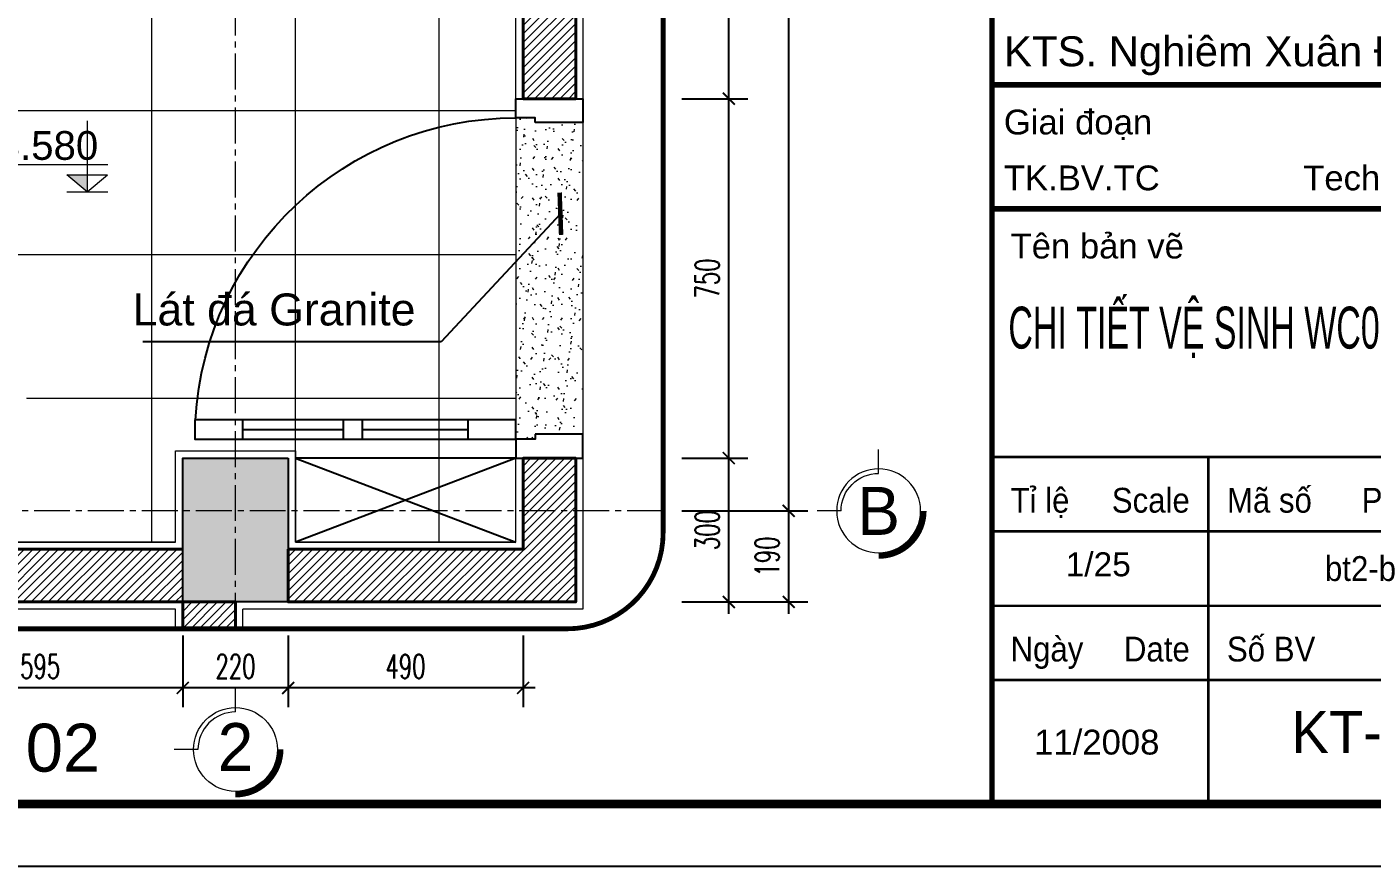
# Model space of a CAD drawing. Header units: millimetres. Extents: x -229618 to 2906, y -178063 to 96806.
# Drawn here: x -119218 to -116412, y -56426 to -54675 of the extents above; entities that cross this region are included whole.
import ezdxf
from ezdxf.enums import TextEntityAlignment as Align

# ---------------------------------------------------------------- set-up
doc = ezdxf.new("R2010")
doc.units = ezdxf.units.MM
doc.header["$LTSCALE"] = 200
doc.header["$MEASUREMENT"] = 0
doc.set_wipeout_variables(frame=1)
doc.header["$PDMODE"] = 3
doc.header["$PDSIZE"] = 50
doc.linetypes.add('CENTER2', pattern=[1.125, 0.75, -0.125, 0.125, -0.125])
doc.linetypes.add('DASHED2', pattern=[0.375, 0.25, -0.125])
doc.layers.get('0').update_dxf_attribs({"color": 95, "linetype": 'CONTINUOUS'})
doc.layers.get('DEFPOINTS').update_dxf_attribs({"linetype": 'CONTINUOUS'})
for name, color, linetype, lineweight in [('cat', 1, 'CONTINUOUS', 40), ('hatch', 250, 'CONTINUOUS', 5), ('khuat', 8, 'DASHED2', 15), ('thay', 7, 'CONTINUOUS', 18), ('tim', 18, 'CENTER2', 9)]:
    doc.layers.add(name, color=color, linetype=linetype, lineweight=lineweight)
for name, color, linetype in [('COT', 2, 'CONTINUOUS'), ('CUA', 145, 'CONTINUOUS'), ('DIM', 251, 'CONTINUOUS'), ('KHUNGTEN', 7, 'CONTINUOUS'), ('NOITHAT', 99, 'CONTINUOUS'), ('TEXT', 33, 'CONTINUOUS')]:
    doc.layers.add(name, color=color, linetype=linetype)
doc.layers.add('in', color=203, linetype='CONTINUOUS', lineweight=5, plot=False)
doc.styles.add('Aria H iso', font='Vharial_0.ttf')
doc.styles.add('Arial iso', font='vnarial_0.ttf')
doc.styles.add('Arial N  iso', font='vnarialn_0.ttf')
doc.styles.add('dam', font='Vhavanb_0.ttf', dxfattribs={"width": 0.9, "height": 450})
doc.styles.add('Scale', font='vnsimli.shx', dxfattribs={"width": 0.65, "bigfont": 'bigfont.shx'})
doc.styles.add('TEXT1', font='Vhavan_0.ttf', dxfattribs={"height": 200})
doc.dimstyles.new('Scale', dxfattribs={"dimscale": 75, "dimtxt": 2, "dimasz": 1, "dimexe": 1.6, "dimexo": 0, "dimgap": 0.8, "dimtad": 1, "dimdec": 0, "dimzin": 0, "dimdsep": 46, "dimtxsty": 'Scale', "dimblk": 'ARCHTICK', "dimcen": 0.1, "dimdle": 1, "dimclrd": 256, "dimclre": 256, "dimclrt": 3, "dimadec": 0, "dimazin": 0, "dimtfac": 1, "dimtdec": 0, "dimtix": 1, "dimtmove": 2, "dimatfit": 3, "dimldrblk": 'ARCHTICK', "dimfxl": 0, "dimtolj": 1, "dimtzin": 0, "dimarcsym": 0})

# ---------------------------------------------------------------- blocks, each defined once
blk = doc.blocks.new('19')
blk.add_wipeout([(223.1, -11.6), (0, 0), (-223.1, -11.6), (-259.1, -59.7), (-285.2, -112.6), (-293.4, -141.6), (-296.2, -200), (-285.5, -259.5), (-263.1, -313.7), (-228, -364.4), (-185.2, -404.4), (-131.9, -436.1), (-76.5, -455.6), (-29.7, -462.1), (29.7, -462.1), (76.5, -455.6), (131.9, -436.1), (185.2, -404.4), (228, -364.4), (263.1, -313.7), (285.5, -259.5), (296.2, -200), (293.4, -141.6), (285.2, -112.6), (259.1, -59.7)]).dxf.layer = 'NOITHAT'
at = {"layer": 'NOITHAT'}
for points in [[(-110.8, -16.9, 0.22408), (-226.4, -141.7), (-226.4, -141.7, 0.48736), (-57.5, -429.2), (-57.5, -429.2, 0.077162), (57.5, -429.2)], [(57.5, -429.2, 0.48736), (226.4, -141.7), (226.4, -141.7, 0.22408), (110.8, -16.9), (110.8, -16.9, 0.033682), (-110.8, -16.9)], [(-12, -194.5), (-14, -182.5), (-14, -182.5, -0.090943), (-16, -176.1), (-16, -176.1), (-22, -134.5), (-27, -101.4), (-30.2, -70), (-30.2, -70, -0.413838), (0, -40.5), (0, -40.5, -0.413838), (30.2, -70), (30.2, -70), (27, -101.4), (22, -134.5), (16, -176.1), (16, -176.1, -0.090943), (14, -182.5), (14, -182.5), (12, -194.5)], [(12, -194.5), (11, -202), (11, -202, -0.409667), (0, -212), (0, -212, -0.409667), (-11, -202), (-11, -202), (-12, -194.5)], [(-12, -194.5, 0.146126), (-9.3, -200.5)]]:
    blk.add_lwpolyline(points, format="xyb", dxfattribs=at)
at = {"layer": 'NOITHAT', "color": 251}
for points in [[(27, -101.4, 0.462811), (0, -70.4), (0, -70.4, 0.462811), (-27, -101.4)], [(-22.4, -131.9, 0.054743), (-202.5, -148.5), (-202.5, -148.5, 0.145929), (-235.1, -168.8)], [(202.5, -148.5, 0.054743), (22.4, -131.9)], [(-19.9, -149.3, 0.636237), (-8, -208.8)], [(-18.3, -160.1, 0.482438), (-11.6, -197.8)], [(8, -208.8, 0.636237), (19.9, -149.3)], [(11.6, -197.8, 0.482438), (18.3, -160.1)], [(235.1, -168.8, 0.145929), (202.5, -148.5)], [(-14, -182.5, 0.245866), (0, -192.2), (0, -192.2, 0.245866), (14, -182.5)], [(-9.3, -200.5, 0.230616), (0, -204.5), (0, -204.5, 0.389882), (12, -194.5)]]:
    blk.add_lwpolyline(points, format="xyb", dxfattribs=at)
blk.add_lwpolyline([(0, -78.4), (0, -78.4, 0.414214), (-22, -99.4), (-12, -173.1), (-12, -173.1, 0.389882), (0, -183.2), (0, -183.2, 0.389882), (12, -173.1), (12, -173.1), (22, -99.4), (22, -99.4, 0.414214)], format="xyb", close=True, dxfattribs=at)
for points in [[(-38.4, -176.3), (-16, -176.3)], [(16, -176.3), (38.4, -176.3)], [(0, -214.6), (0, -212)]]:
    blk.add_lwpolyline(points, dxfattribs=at)
for centre, radius in [((0, -55.9), 14.3), ((0, -55.9), 8.91), ((0, -112.5), 19), ((0, -112.5), 12)]:
    blk.add_circle(centre, radius, dxfattribs=at)
blk = doc.blocks.new('*U788')
at = {"layer": 'CUA'}
for p, q in [((-690, -460), (-690, -240)), ((-690, -710), (-690, -500))]:
    blk.add_line(p, q, dxfattribs=at)
for points in [[(-700, -100), (-710, -100), (-710, -140), (-750, -140), (-750, 0), (-700, 0)], [(-50, -100), (-40, -100), (-40, -140), (0, -140), (0, 0), (-50, 0)], [(-670, -810), (-710, -810), (-710, -140), (-670, -140)], [(-670, -240), (-710, -240), (-710, -140), (-670, -140)], [(-670, -500), (-710, -500), (-710, -460), (-670, -460)], [(-670, -810), (-710, -810), (-710, -710), (-670, -710)]]:
    blk.add_lwpolyline(points, close=True, dxfattribs=at)
blk.add_arc((-709.8, -140.1), 669.8, 273.4084, 0.006, dxfattribs=at)
blk = doc.blocks.new('cao do')
at = {"layer": 'thay'}
for p, q in [((0, 444.6), (0, 0)), ((798.2, 170.2), (-128.3, 170.2)), ((0, 0), (-127.9, 106.1)), ((127.9, 106.1), (-127.9, 106.1)), ((0, 0), (127.9, 106.1))]:
    blk.add_line(p, q, dxfattribs=at)
at = {"layer": 'thay', "ltscale": 600}
blk.add_line((128.3, 0), (-128.3, 0), dxfattribs=at)
at = {"layer": 'thay', "color": 150, "ltscale": 600}
blk.add_solid([(0, 0), (0, 106.1), (127.9, 106.1)], dxfattribs=at)
at = {"layer": 'TEXT', "style": 'Arial N  iso'}
blk.add_attdef('%%P0.000', text='', height=200, dxfattribs=at).set_placement((69.5, 290), align=Align.MIDDLE_LEFT)
blk = doc.blocks.new('_ArchTick')
at = {"color": 0, "linetype": 'ByBlock', "const_width": 0.15}
blk.add_lwpolyline([(-0.5, -0.5), (0.5, 0.5)], dxfattribs=at)
blk = doc.blocks.new('*D1043')
at = {"layer": 'DEFPOINTS', "color": 0, "linetype": 'Continuous'}
for p in [(-118673.1, -55944.5), (-118183.1, -55944.5), (-118673.1, -56053.9)]:
    blk.add_point(p, dxfattribs=at)
at = {"layer": 'DIM', "linetype": 'Continuous', "lineweight": -2}
for p, q in [((-118673.1, -55944.5), (-118673.1, -56093.9)), ((-118183.1, -55944.5), (-118183.1, -56093.9)), ((-118158.1, -56053.9), (-118698.1, -56053.9))]:
    blk.add_line(p, q, dxfattribs=at)
at = {"layer": 'DIM', "linetype": 'Continuous', "lineweight": -2, "xscale": 25, "yscale": 25, "zscale": 25, "rotation": 180}
blk.add_blockref('_ArchTick', (-118673.1, -56053.9), dxfattribs=at)
at = {"layer": 'DIM', "linetype": 'Continuous', "lineweight": -2, "xscale": 25, "yscale": 25, "zscale": 25}
blk.add_blockref('_ArchTick', (-118183.1, -56053.9), dxfattribs=at)
at = {"layer": 'DIM', "color": 3, "linetype": 'Continuous', "insert": (-118428.1, -56008.9), "char_height": 50, "attachment_point": 5, "style": 'Scale'}
blk.add_mtext('\\A1;490', dxfattribs=at)
blk = doc.blocks.new('*D1044')
at = {"layer": 'DEFPOINTS', "color": 0, "linetype": 'Continuous'}
for p in [(-119488.1, -55944.5), (-118893.1, -55944.5), (-119488.1, -56053.9)]:
    blk.add_point(p, dxfattribs=at)
at = {"layer": 'DIM', "linetype": 'Continuous', "lineweight": -2}
for p, q in [((-119488.1, -55944.5), (-119488.1, -56093.9)), ((-118893.1, -55944.5), (-118893.1, -56093.9)), ((-118868.1, -56053.9), (-119513.1, -56053.9))]:
    blk.add_line(p, q, dxfattribs=at)
at = {"layer": 'DIM', "linetype": 'Continuous', "lineweight": -2, "xscale": 25, "yscale": 25, "zscale": 25, "rotation": 180}
blk.add_blockref('_ArchTick', (-119488.1, -56053.9), dxfattribs=at)
at = {"layer": 'DIM', "linetype": 'Continuous', "lineweight": -2, "xscale": 25, "yscale": 25, "zscale": 25}
blk.add_blockref('_ArchTick', (-118893.1, -56053.9), dxfattribs=at)
at = {"layer": 'DIM', "color": 3, "linetype": 'Continuous', "insert": (-119190.6, -56008.9), "char_height": 50, "attachment_point": 5, "style": 'Scale'}
blk.add_mtext('\\A1;595', dxfattribs=at)
blk = doc.blocks.new('*D1049')
at = {"layer": 'DEFPOINTS', "color": 0, "linetype": 'Continuous'}
for p in [(-117851.9, -54824.5), (-117753.9, -54824.5), (-117851.9, -55574.5)]:
    blk.add_point(p, dxfattribs=at)
at = {"layer": 'DIM', "linetype": 'Continuous', "lineweight": -2}
for p, q in [((-117753.9, -55599.5), (-117753.9, -54799.5)), ((-117851.9, -54824.5), (-117713.9, -54824.5)), ((-117851.9, -55574.5), (-117713.9, -55574.5))]:
    blk.add_line(p, q, dxfattribs=at)
at = {"layer": 'DIM', "linetype": 'Continuous', "lineweight": -2, "xscale": 25, "yscale": 25, "zscale": 25}
for p, rotation in [((-117753.9, -54824.5), 90), ((-117753.9, -55574.5), 270)]:
    blk.add_blockref('_ArchTick', p, dxfattribs=dict(at, rotation=rotation))
at = {"layer": 'DIM', "color": 3, "linetype": 'Continuous', "insert": (-117798.9, -55199.5), "char_height": 50, "attachment_point": 5, "rotation": 90, "style": 'Scale'}
blk.add_mtext('\\A1;750', dxfattribs=at)
blk = doc.blocks.new('*D1050')
at = {"layer": 'DEFPOINTS', "color": 0, "linetype": 'Continuous'}
for p in [(-117851.9, -54394.5), (-117753.9, -54394.5), (-117851.9, -54824.5)]:
    blk.add_point(p, dxfattribs=at)
at = {"layer": 'DIM', "linetype": 'Continuous', "lineweight": -2}
for p, q in [((-117753.9, -54849.5), (-117753.9, -54369.5)), ((-117851.9, -54394.5), (-117713.9, -54394.5)), ((-117851.9, -54824.5), (-117713.9, -54824.5))]:
    blk.add_line(p, q, dxfattribs=at)
at = {"layer": 'DIM', "linetype": 'Continuous', "lineweight": -2, "xscale": 25, "yscale": 25, "zscale": 25}
for p, rotation in [((-117753.9, -54394.5), 90), ((-117753.9, -54824.5), 270)]:
    blk.add_blockref('_ArchTick', p, dxfattribs=dict(at, rotation=rotation))
at = {"layer": 'DIM', "color": 3, "linetype": 'Continuous', "insert": (-117798.9, -54609.5), "char_height": 50, "attachment_point": 5, "rotation": 90, "style": 'Scale'}
blk.add_mtext('\\A1;430', dxfattribs=at)
blk = doc.blocks.new('*D1052')
at = {"layer": 'DEFPOINTS', "color": 0, "linetype": 'Continuous'}
for p in [(-117851.9, -55684.5), (-117628.9, -55684.5), (-117851.9, -55874.5)]:
    blk.add_point(p, dxfattribs=at)
at = {"layer": 'DIM', "linetype": 'Continuous', "lineweight": -2}
for p, q in [((-117628.9, -55899.5), (-117628.9, -55659.5)), ((-117851.9, -55684.5), (-117588.9, -55684.5)), ((-117851.9, -55874.5), (-117588.9, -55874.5))]:
    blk.add_line(p, q, dxfattribs=at)
at = {"layer": 'DIM', "linetype": 'Continuous', "lineweight": -2, "xscale": 25, "yscale": 25, "zscale": 25}
for p, rotation in [((-117628.9, -55684.5), 90), ((-117628.9, -55874.5), 270)]:
    blk.add_blockref('_ArchTick', p, dxfattribs=dict(at, rotation=rotation))
at = {"layer": 'DIM', "color": 3, "linetype": 'Continuous', "insert": (-117673.9, -55779.5), "char_height": 50, "attachment_point": 5, "rotation": 90, "style": 'Scale'}
blk.add_mtext('\\A1;190', dxfattribs=at)
blk = doc.blocks.new('*D1053')
at = {"layer": 'DEFPOINTS', "color": 0, "linetype": 'Continuous'}
for p in [(-117851.9, -53394.5), (-117628.9, -53394.5), (-117851.9, -55684.5)]:
    blk.add_point(p, dxfattribs=at)
at = {"layer": 'DIM', "linetype": 'Continuous', "lineweight": -2}
for p, q in [((-117628.9, -55709.5), (-117628.9, -53369.5)), ((-117851.9, -53394.5), (-117588.9, -53394.5)), ((-117851.9, -55684.5), (-117588.9, -55684.5))]:
    blk.add_line(p, q, dxfattribs=at)
at = {"layer": 'DIM', "linetype": 'Continuous', "lineweight": -2, "xscale": 25, "yscale": 25, "zscale": 25}
for p, rotation in [((-117628.9, -53394.5), 90), ((-117628.9, -55684.5), 270)]:
    blk.add_blockref('_ArchTick', p, dxfattribs=dict(at, rotation=rotation))
at = {"layer": 'DIM', "color": 3, "linetype": 'Continuous', "insert": (-117673.9, -54539.5), "char_height": 50, "attachment_point": 5, "rotation": 90, "style": 'Scale'}
blk.add_mtext('\\A1;2290', dxfattribs=at)
blk = doc.blocks.new('*D1059')
at = {"layer": 'DEFPOINTS', "color": 0, "linetype": 'Continuous'}
for p in [(-117851.9, -55574.5), (-117753.9, -55574.5), (-117851.9, -55874.5)]:
    blk.add_point(p, dxfattribs=at)
at = {"layer": 'DIM', "linetype": 'Continuous', "lineweight": -2}
for p, q in [((-117753.9, -55899.5), (-117753.9, -55549.5)), ((-117851.9, -55574.5), (-117713.9, -55574.5)), ((-117851.9, -55874.5), (-117713.9, -55874.5))]:
    blk.add_line(p, q, dxfattribs=at)
at = {"layer": 'DIM', "linetype": 'Continuous', "lineweight": -2, "xscale": 25, "yscale": 25, "zscale": 25}
for p, rotation in [((-117753.9, -55574.5), 90), ((-117753.9, -55874.5), 270)]:
    blk.add_blockref('_ArchTick', p, dxfattribs=dict(at, rotation=rotation))
at = {"layer": 'DIM', "color": 3, "linetype": 'Continuous', "insert": (-117798.9, -55724.5), "char_height": 50, "attachment_point": 5, "rotation": 90, "style": 'Scale'}
blk.add_mtext('\\A1;300', dxfattribs=at)
blk = doc.blocks.new('*U871')
at = {"layer": 'thay', "ltscale": 600}
for p, q in [((0, -200), (0, 0)), ((313, -513), (513, -513))]:
    blk.add_line(p, q, dxfattribs=at)
at = {"layer": 'thay', "ltscale": 600, "const_width": 50}
blk.add_lwpolyline([(-375, -513, 0.414214), (0, -888, 0.414214)], format="xyb", dxfattribs=at)
at = {"layer": 'thay', "ltscale": 600}
blk.add_circle((0, -513), 350, dxfattribs=at)
blk.add_arc((0, -513), 313, 0, 90, dxfattribs=at)
at = {"layer": 'TEXT', "linetype": 'Continuous', "style": 'Aria H iso'}
blk.add_attdef('A', text='', height=350, dxfattribs=at).set_placement((0, -671), align=Align.CENTER)
blk = doc.blocks.new('*D1060')
at = {"layer": 'DEFPOINTS', "color": 0, "linetype": 'Continuous'}
for p in [(-118893.1, -55944.5), (-118673.1, -55944.5), (-118893.1, -56053.9)]:
    blk.add_point(p, dxfattribs=at)
at = {"layer": 'DIM', "linetype": 'Continuous', "lineweight": -2}
for p, q in [((-118893.1, -55944.5), (-118893.1, -56093.9)), ((-118673.1, -55944.5), (-118673.1, -56093.9)), ((-118648.1, -56053.9), (-118918.1, -56053.9))]:
    blk.add_line(p, q, dxfattribs=at)
at = {"layer": 'DIM', "linetype": 'Continuous', "lineweight": -2, "xscale": 25, "yscale": 25, "zscale": 25, "rotation": 180}
blk.add_blockref('_ArchTick', (-118893.1, -56053.9), dxfattribs=at)
at = {"layer": 'DIM', "linetype": 'Continuous', "lineweight": -2, "xscale": 25, "yscale": 25, "zscale": 25}
blk.add_blockref('_ArchTick', (-118673.1, -56053.9), dxfattribs=at)
at = {"layer": 'DIM', "color": 3, "linetype": 'Continuous', "insert": (-118783.1, -56008.9), "char_height": 50, "attachment_point": 5, "style": 'Scale'}
blk.add_mtext('\\A1;220', dxfattribs=at)
blk = doc.blocks.new('KhungA3')
at = {"layer": 'DEFPOINTS', "color": 8}
blk.add_lwpolyline([(-3.74, 3.81), (416.31, 3.81), (416.31, 300.81), (-3.74, 300.81)], close=True, dxfattribs=at)
at = {"layer": 'KHUNGTEN', "color": 4}
for points, const_width in [([(7.54, 8.99), (411.13, 8.99), (411.13, 295.64), (7.54, 295.64)], 0.724), ([(365.13, 295.64), (411.13, 295.64), (411.13, 8.99), (365.13, 8.99)], 0.466)]:
    blk.add_lwpolyline(points, close=True, dxfattribs=dict(at, const_width=const_width))
at = {"layer": 'KHUNGTEN', "color": 4, "const_width": 0.466}
for points in [[(365.13, 69.01), (411.13, 69.01)], [(365.13, 58.66), (411.13, 58.66)]]:
    blk.add_lwpolyline(points, dxfattribs=at)
at = {"layer": 'KHUNGTEN', "color": 8, "const_width": 0.207}
for points in [[(365.13, 37.96), (411.13, 37.96)], [(383.19, 37.96), (383.19, 8.99)], [(365.13, 31.75), (411.13, 31.75)], [(365.13, 25.54), (411.13, 25.54)], [(365.13, 19.34), (411.13, 19.34)]]:
    blk.add_lwpolyline(points, dxfattribs=at)
at = {"layer": 'KHUNGTEN', "color": 7, "style": 'Arial iso', "width": 1}
for s, height, p in [('KTS. Nghiªm Xu©n §Þnh', 2.5, (366.14, 70.56)), ('TK.BV.TC', 2.07, (366.12, 60.21))]:
    blk.add_text(s, height=height, dxfattribs=at).set_placement(p)
at = {"layer": 'KHUNGTEN', "color": 8, "style": 'Arial iso'}
for s, width, p in [('Giai ®o¹n', 1, (366.12, 64.87)), ('Tªn b¶n vÏ', 1, (366.68, 54.52)), ('TØ lÖ', 0.9, (366.68, 33.31)), ('M· sè', 0.9, (384.74, 33.31)), ('bt2-b   ', 0.9, (392.92, 27.61)), ('Ngµy', 0.9, (366.68, 20.89)), ('Sè BV', 0.9, (384.74, 20.89))]:
    blk.add_text(s, height=2.07, dxfattribs=dict(at, width=width)).set_placement(p)
at = {"layer": 'KHUNGTEN', "color": 7, "style": 'Arial iso', "width": 1}
blk.add_text('Technical dwg', height=2.0697, dxfattribs=at).set_placement((409.58, 60.21), align=Align.RIGHT)
at = {"layer": 'KHUNGTEN', "color": 8, "style": 'Arial iso', "width": 0.9}
for s, p in [('Scale', (381.64, 33.31)), ('Pro.number', (409.58, 33.31)), ('Date', (381.64, 20.89))]:
    blk.add_text(s, height=2.07, dxfattribs=at).set_placement(p, align=Align.RIGHT)
at = {"layer": 'KHUNGTEN', "color": 7, "style": 'Arial iso'}
blk.add_text('11/2008', height=2.07, dxfattribs=at).set_placement((373.88, 14.16), align=Align.MIDDLE_CENTER)
blk = doc.blocks.new('*U406')
at = {"layer": 'thay', "ltscale": 600}
for p, q in [((313, -513), (513, -513)), ((0, -826), (0, -1026))]:
    blk.add_line(p, q, dxfattribs=at)
at = {"layer": 'thay', "ltscale": 600, "const_width": 50}
blk.add_lwpolyline([(-375, -513, -0.414214), (0, -138, -0.414214)], format="xyb", dxfattribs=at)
at = {"layer": 'thay', "ltscale": 600}
blk.add_circle((0, -513), 350, dxfattribs=at)
blk.add_arc((0, -513), 313, 270, 0, dxfattribs=at)
at = {"layer": 'TEXT', "linetype": 'Continuous', "style": 'Aria H iso'}
blk.add_attdef('A', text='', height=350, dxfattribs=at).set_placement((0, -671), align=Align.CENTER)

msp = doc.modelspace()

# ---------------------------------------------------------------- hatches: boundary and pattern name
at = {"layer": 'hatch', "linetype": 'Continuous'}
h = msp.add_hatch(dxfattribs=at)
h.set_pattern_fill('ANSI31', color=256, scale=100, style=0)
h.set_pattern_definition([(45, (-285883.295, -7199.217), (-8.8388348, 8.8388348), [])])
h.paths.add_polyline_path([(-121293.1, -55764.5), (-121183.1, -55764.5), (-121183.1, -53774.5), (-121463.2, -53774.5), (-121463.2, -53664.5), (-121073.1, -53664.5), (-121073.1, -55764.5), (-118893.1, -55764.5), (-118893.1, -55874.5), (-121293.1, -55874.5)])
h.paths.add_polyline_path([(-118183.1, -53394.5), (-118073.1, -53394.5), (-118073.1, -54824.5), (-118183.1, -54824.5)])
h.paths.add_polyline_path([(-118593.1, -53174.5), (-117890.9, -53174.5), (-117890.9, -53394.5), (-118593.1, -53394.5)])
h.paths.add_polyline_path([(-121463.2, -53284.5), (-121373.1, -53284.5), (-121373.1, -53394.5), (-121463.2, -53394.5)])
h.paths.add_polyline_path([(-118673.1, -55764.5), (-118183.1, -55764.5), (-118183.1, -55574.5), (-118073.1, -55574.5), (-118073.1, -55874.5), (-118673.1, -55874.5)])
h.paths.add_polyline_path([(-118893.1, -55874.5), (-118783.1, -55874.5), (-118783.1, -55930.5), (-118893.1, -55930.5)])
h.paths.add_polyline_path([(-118893.1, -53394.5), (-121073.1, -53394.5), (-121073.1, -53174.5), (-118893.1, -53174.5)])
edge = h.paths.add_edge_path()
edge.add_arc((-121263.2, -53314.4), 200, 495.5936, 531.388, ccw=False)
edge.add_line((-121406.1, -53174.5), (-121373.1, -53174.5))
edge.add_line((-121373.1, -53174.5), (-121373.1, -53284.5))
edge.add_line((-121373.1, -53284.5), (-121461, -53284.5))
h = msp.add_hatch(dxfattribs=at)
h.set_pattern_fill('BT', color=256, scale=100, style=0)
h.set_pattern_definition([(0, (83.29, 12.83), (0, 100), [0, -100]), (0, (12.65, 56.06), (0, 100), [0, -100]), (0, (15.78, 38.46), (0, 100), [0, -100]), (0, (51, 46.67), (0, 100), [0, -100]), (0, (32.02, 75.43), (0, 100), [0, -100]), (0, (26.93, 62.72), (0, 100), [0, -100]), (0, (35.94, 84.04), (0, 100), [0, -100]), (0, (22.04, 92.45), (0, 100), [0, -100]), (0, (41.22, 70.54), (0, 100), [0, -100]), (0, (9.13, 70.93), (0, 100), [0, -100]), (0, (73.12, 71.32), (0, 100), [0, -100]), (0, (87.6, 74.06), (0, 100), [0, -100]), (0, (80.16, 63.89), (0, 100), [0, -100]), (0, (82.32, 50.2), (0, 100), [0, -100]), (0, (56.29, 62.13), (0, 100), [0, -100]), (0, (55.51, 34.55), (0, 100), [0, -100]), (0, (55.51, 25.94), (0, 100), [0, -100]), (0, (8.15, 23.98), (0, 100), [0, -100]), (0, (47.68, 35.72), (0, 100), [0, -100]), (0, (48.07, 2.46), (0, 100), [0, -100]), (0, (37.31, 23.79), (0, 100), [0, -100]), (0, (38.09, 14), (0, 100), [0, -100]), (0, (25.17, 6.77), (0, 100), [0, -100]), (0, (31.83, 20.07), (0, 100), [0, -100]), (0, (27.13, 24.18), (0, 100), [0, -100]), (45, (79.99, 21.105), (0, 100.00003), [8, -133.4214]), (135, (85.65, 26.76), (-100.00003, 0), [8, -133.4214]), (270, (79.99, 32.42), (100, -2e-14), [11.3137, -88.6863]), (180, (76.52, 22.38), (-1e-14, -100), [12, -88]), (270, (64.52, 22.38), (100, -2e-14), [12, -88]), (45, (64.52, 10.38), (0, 100.00003), [16.9706, -124.4508]), (90, (39.51, 29.29), (-100, 6e-15), [16.8, -83.2]), (180, (39.51, 46.09), (-1e-14, -100), [16.8, -83.2]), (315, (22.714, 46.095), (100.00003, -2e-14), [23.7588, -117.6626]), (135, (25.28, 11.31), (-100.00003, 0), [7, -134.4214]), (225, (20.33, 16.26), (-1e-14, -100.00003), [7, -134.4214]), (0, (15.38, 11.31), (0, 100), [9.8995, -90.1005]), (0, (61.83, 78.92), (0, 100), [13.75, -86.25]), (90, (75.58, 78.92), (-100, 6e-15), [13.75, -86.25]), (225, (75.584, 92.67), (-1e-14, -100.00003), [19.4454, -121.9759]), (270, (50.27, 80.91), (100, -2e-14), [12.5, -87.5]), (0, (50.27, 68.41), (0, 100), [12.5, -87.5]), (135, (62.77, 68.41), (-100.00003, 0), [17.6777, -123.7437]), (45, (56.63, 84.76), (0, 100.00003), [8.5, -132.9214]), (135, (62.64, 90.77), (-100.00003, 0), [8.5, -132.9214]), (270, (56.63, 96.78), (100, -2e-14), [12.0208, -87.9792]), (135, (17.366, 77.56), (-100.00003, 0), [14.1421, -127.2792]), (0, (7.37, 77.56), (0, 100), [10, -90]), (270, (7.37, 87.56), (100, -2e-14), [10, -90]), (45, (0, 0), (-49.497475, 49.497475), []), (45, (35, 0), (-49.497475, 49.497475), [])])
h.paths.add_polyline_path([(-118673.1, -55874.5), (-118893.1, -55874.5), (-118893.1, -55574.5), (-118673.1, -55574.5)])
h.paths.add_polyline_path([(-121373.1, -53394.5), (-121373.1, -53174.5), (-121073.1, -53174.5), (-121073.1, -53394.5)])
h.paths.add_polyline_path([(-118593.1, -53174.5), (-118593.1, -53394.5), (-118893.1, -53394.5), (-118893.1, -53174.5)])
h = msp.add_hatch(dxfattribs=at)
h.set_pattern_fill('_USER', color=256, scale=300, style=0, double=1, pattern_type=0)
h.set_pattern_definition([(180, (-121058.13, -55749.5), (0, 300), []), (90, (-121058.13, -55749.5), (300, 2e-14), [])])
h.paths.add_polyline_path([(-118198.1, -54394.5), (-118198.1, -55749.5), (-118658.1, -55749.5), (-118658.1, -55559.5), (-118908.1, -55559.5), (-118908.1, -55749.5), (-121058.1, -55749.5), (-121058.1, -54394.5)])
h.paths.add_polyline_path([(-118198.1, -54394.5), (-119193.2, -54394.5), (-119193.2, -53409.5), (-118198.1, -53409.5)])
h = msp.add_hatch(dxfattribs=at)
h.set_pattern_fill('CATTHO', color=256, scale=20, angle=-90, style=0)
h.set_pattern_definition([(232.5, (-118058.132, -55534.496), (-38.5365, 1.2599), [6, -30.4, 0, -34, 0, -32.5]), (262.5, (-118058.13, -55534.496), (-56.443, -35.3955), [6, -16.4, 0, -27.4, 0, -10.5]), (302.5, (-118058.132, -55509.896), (-0.1132, -62.2828), [6, -10, 0, -36, 0, -47]), (312.5, (-118058.13, -55509.896), (-17.5535, -60.1225), [6, -5, 0, -23.6, 0, -27])])
h.paths.add_polyline_path([(-118198.1, -54864.5), (-118158.1, -54864.5), (-118158.1, -54874.5), (-118058.1, -54874.5), (-118058.1, -55524.5), (-118158.1, -55524.5), (-118158.1, -55534.5), (-118198.1, -55534.5), (-118198.1, -55494.5)])

# ---------------------------------------------------------------- linework, layer by layer
at = {"layer": 'cat', "linetype": 'Continuous'}
for p, q in [((-118893.1, -55930.5), (-118893.1, -55874.5)), ((-118783.1, -55874.5), (-118783.1, -55930.5))]:
    msp.add_line(p, q, dxfattribs=at)
for points in [[(-118073.1, -53394.5), (-118073.1, -54824.5), (-118183.1, -54824.5), (-118183.1, -53394.5)], [(-121463.2, -53664.5), (-121073.1, -53664.5), (-121073.1, -55764.5), (-118893.1, -55764.5)], [(-118893.1, -55874.5), (-121293.1, -55874.5), (-121293.1, -55764.5), (-121183.1, -55764.5), (-121183.1, -53774.5), (-121463.2, -53774.5)], [(-118783.1, -55930.5), (-118783.1, -55874.5), (-118893.1, -55874.5), (-118893.1, -55930.5)]]:
    msp.add_lwpolyline(points, dxfattribs=at)
msp.add_lwpolyline([(-118673.1, -55764.5), (-118183.1, -55764.5), (-118183.1, -55574.5), (-118073.1, -55574.5), (-118073.1, -55874.5), (-118673.1, -55874.5)], close=True, dxfattribs=at)
at = {"layer": 'COT', "linetype": 'Continuous'}
msp.add_lwpolyline([(-118673.1, -55574.5), (-118673.1, -55874.5), (-118893.1, -55874.5), (-118893.1, -55574.5)], close=True, dxfattribs=at)
at = {"layer": 'hatch', "linetype": 'Continuous'}
msp.add_line((-118058.1, -54874.5), (-118058.1, -55524.5), dxfattribs=at)
for points in [[(-117890.9, -53409.5), (-118058.1, -53409.5), (-118058.1, -54824.5), (-118198.1, -54824.5), (-118198.1, -53409.5), (-121058.1, -53409.5), (-121058.1, -55749.5), (-118908.1, -55749.5)], [(-118908.1, -55930.5), (-118908.1, -55889.5), (-121308.1, -55889.5), (-121308.1, -55749.5), (-121198.1, -55749.5), (-121198.1, -53789.5), (-121463.2, -53789.5)], [(-118908.1, -55749.5), (-118908.1, -55559.5), (-118658.1, -55559.5), (-118658.1, -55749.5)], [(-118658.1, -55749.5), (-118198.1, -55749.5), (-118198.1, -55574.5), (-118058.1, -55574.5), (-118058.1, -55889.5), (-118768.1, -55889.5)], [(-118768.1, -55930.5), (-118768.1, -55889.5)]]:
    msp.add_lwpolyline(points, dxfattribs=at)
at = {"layer": 'khuat', "color": 5, "const_width": 10}
msp.add_lwpolyline([(-117890.9, -53114.4), (-121263.2, -53114.4, 0.414214), (-121463.2, -53314.4), (-121463.2, -55930.5), (-118090.9, -55930.5, 0.414214), (-117890.9, -55730.5)], format="xyb", close=True, dxfattribs=at)
at = {"layer": 'NOITHAT', "linetype": 'Continuous'}
for p, q in [((-118658.1, -55574.5), (-118198.1, -55749.5)), ((-118198.1, -55574.5), (-118658.1, -55749.5)), ((-118198.1, -55574.5), (-118658.1, -55574.5))]:
    msp.add_line(p, q, dxfattribs=at)
at = {"layer": 'thay', "linetype": 'Continuous'}
msp.add_line((-118198.1, -54864.5), (-118198.1, -55534.5), dxfattribs=at)
at = {"layer": 'tim', "ltscale": 0.5}
msp.add_line((-118783.1, -55930.5), (-118783.1, -53114.4), dxfattribs=at)

# ---------------------------------------------------------------- block references
at = {"layer": 'DIM', "linetype": 'Continuous'}
ref = msp.add_blockref('cao do', (-119092.4, -55018.8), dxfattribs=dict(at, xscale=-0.3333333333139308, yscale=0.3333333333139308, zscale=0.3333333333333333))
ref.add_attrib('%%P0.000', '+3.580', dxfattribs={"layer": 'TEXT', "height": 60, "style": 'Arial N  iso'}).set_placement((-119328.1, -54922.1), align=Align.MIDDLE_LEFT)
at = {"layer": 'DIM', "xscale": -0.25, "yscale": 0.25, "zscale": 0.25}
msp.add_blockref('*U871', (-117441.3, -55556.2), dxfattribs=at)
at = {"layer": 'DIM', "xscale": 0.25, "yscale": 0.25, "zscale": 0.25, "rotation": 180}
msp.add_blockref('*U406', (-118783.1, -56310.5), dxfattribs=at)
at = {"layer": 'thay', "linetype": 'Continuous', "xscale": -1, "rotation": 270}
msp.add_blockref('*U788', (-118058.1, -54824.5), dxfattribs=at)

# ---------------------------------------------------------------- texts
at = {"layer": 'TEXT'}
for s, height, style, p in [('L¸t ®¸ Granite ', 66.667, 'Arial iso', (-118997.6, -55297.6)), ('mÆt b»ng chi tiÕt wc 02', 100, 'Aria H iso', (-120881.4, -56228.5))]:
    msp.add_text(s, height=height, dxfattribs=dict(at, style=style)).set_placement(p)
at = {"layer": 'TEXT', "linetype": 'Continuous', "style": 'dam'}
for s, p in [('b', (-117441.3, -55684.5)), ('2', (-118783.1, -56176.4))]:
    msp.add_text(s, height=100, dxfattribs=at).set_placement(p, align=Align.MIDDLE)

# ---------------------------------------------------------------- dimensions: what is measured, and where the dimension line sits
at = {"layer": 'DIM', "linetype": 'Continuous'}
for base, p1, p2, angle, picture, middle in [((-117628.9, -53394.5), (-117851.9, -55684.5), (-117851.9, -53394.5), 90, '*D1053', (-117673.9, -54539.5)), ((-117753.9, -54394.5), (-117851.9, -54824.5), (-117851.9, -54394.5), 90, '*D1050', (-117798.9, -54609.5)), ((-117753.9, -54824.5), (-117851.9, -55574.5), (-117851.9, -54824.5), 90, '*D1049', (-117798.9, -55199.5)), ((-117753.9, -55574.5), (-117851.9, -55874.5), (-117851.9, -55574.5), 90, '*D1059', (-117798.9, -55724.5)), ((-117628.9, -55684.5), (-117851.9, -55874.5), (-117851.9, -55684.5), 90, '*D1052', (-117673.9, -55779.5)), ((-119488.1, -56053.9), (-118893.1, -55944.5), (-119488.1, -55944.5), 180, '*D1044', (-119190.6, -56008.9)), ((-118893.1, -56053.9), (-118673.1, -55944.5), (-118893.1, -55944.5), 180, '*D1060', (-118783.1, -56008.9)), ((-118673.1, -56053.9), (-118183.1, -55944.5), (-118673.1, -55944.5), 180, '*D1043', (-118428.1, -56008.9))]:
    dim = msp.add_linear_dim(base=base, p1=p1, p2=p2, angle=angle, dimstyle='Scale', override={"dimscale": 25, "dimfxl": 70}, dxfattribs=at)
    dim.commit()
    dim.dimension.update_dxf_attribs({"geometry": picture, "text_midpoint": middle})

# ---------------------------------------------------------------- leaders
at = {"layer": 'DIM'}
msp.add_leader([(-118105.3, -55064.5), (-118354.2, -55331.9), (-118976.6, -55331.9)], dimstyle='Scale', override={"dimscale": 25, "dimasz": 2.5, "dimfxl": 90}, dxfattribs=at)

# ---------------------------------------------------------------- next in the draw order: block references
at = {"layer": 'thay', "xscale": -1, "rotation": 180}
msp.add_blockref('19', (-119488.1, -55749.5), dxfattribs=at)

# ---------------------------------------------------------------- next in the draw order: linework, layer by layer
at = {"layer": 'in'}
msp.add_lwpolyline([(-126426.6, -49000.5), (-115925.5, -49000.5), (-115925.5, -56425.5), (-126426.6, -56425.5)], close=True, dxfattribs=at)
at = {"layer": 'tim', "ltscale": 0.5}
msp.add_line((-117890.9, -55684.5), (-121463.2, -55684.5), dxfattribs=at)

# ---------------------------------------------------------------- next in the draw order: block references
at = {"layer": 'thay'}
ref = msp.add_blockref('KhungA3', (-126333.1, -56520.9), dxfattribs=dict(at, xscale=25, yscale=25, zscale=25.00000000000003))
ref.add_attrib('TENBANVE', 'Chi tiÕt vÖ sinh WC01, wc02', dxfattribs={"layer": 'KHUNGTEN', "color": 1, "height": 87.5, "style": 'TEXT1', "width": 0.626717}).set_placement((-117170.6, -55345.9), (-116120.6, -55345.9), align=Align.FIT)
ref.add_attrib('SOBANVE', 'kt-15', dxfattribs={"layer": 'KHUNGTEN', "color": 1, "height": 87.5, "style": 'TEXT1'}).set_placement((-116420.6, -56145.9), align=Align.MIDDLE_CENTER)
ref.add_attrib('TILE', '1/25', dxfattribs={"layer": 'KHUNGTEN', "color": 1, "height": 50, "style": 'Arial iso'}).set_placement((-116983.1, -55795.9), align=Align.MIDDLE_CENTER)

doc.saveas('drawing.dxf')
